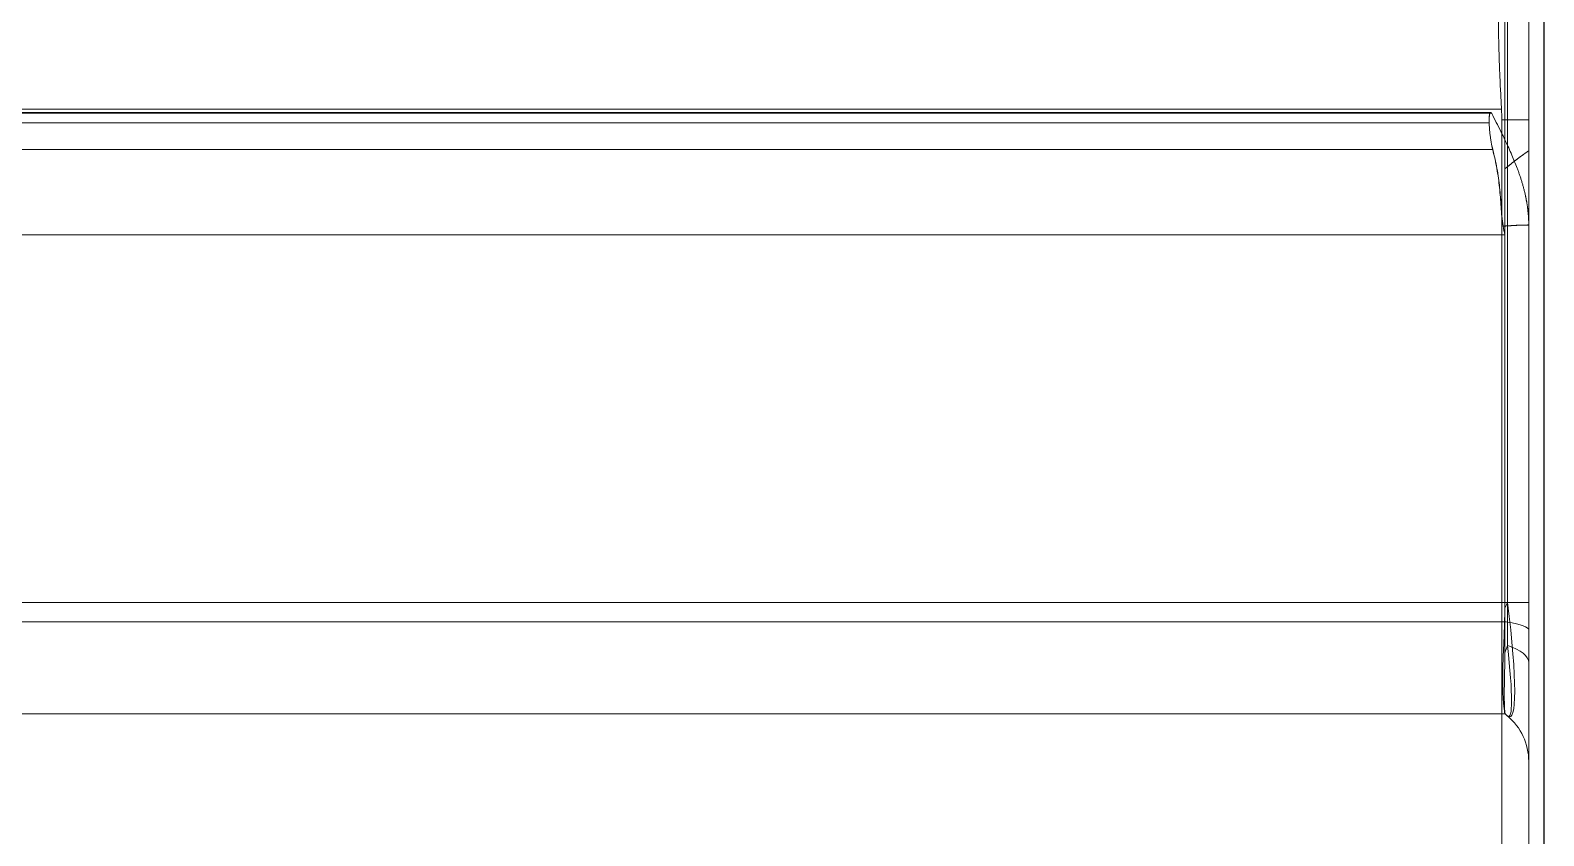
# Model space of a CAD drawing. Header units: millimetres. Extents: x 107797 to 108294, y 9317 to 9593.
# Drawn here: x 108162.21 to 108182.61, y 9530.17 to 9541.03 of the extents above; entities that cross this region are included whole.
import ezdxf

# ---------------------------------------------------------------- set-up
doc = ezdxf.new("R2010")
doc.units = ezdxf.units.MM
doc.linetypes.add('DASHED', pattern=[0])
doc.layers.add('DIM', color=4, linetype='Continuous')
doc.layers.add('PUNCH', color=2, linetype='Continuous')

msp = doc.modelspace()

# ---------------------------------------------------------------- linework, layer by layer
at = {"layer": 'DIM', "color": 8}
msp.add_lwpolyline([(108101.004, 9482.1), (108101.004, 9558.158), (108182.606, 9558.158), (108182.606, 9482.1)], close=True, dxfattribs=at)
at = {"layer": 'PUNCH', "color": 11, "linetype": 'DASHED', "lineweight": 13}
for p, q in [((108182.081, 9533.32), (108182.081, 9546.765)), ((108181.89, 9539.925), (108101.004, 9539.925)), ((108101.004, 9539.919), (108181.902, 9539.919)), ((108181.9, 9539.921), (108181.902, 9539.92)), ((108181.902, 9539.92), (108181.9, 9539.921)), ((108101.004, 9538.278), (108182.081, 9538.278)), ((108182.404, 9538.41), (108182.404, 9538.416)), ((108182.404, 9538.41), (108182.404, 9538.416)), ((108182.081, 9533.32), (108182.081, 9533.06)), ((108101.004, 9531.82), (108182.081, 9531.82)), ((108182.081, 9531.82), (108182.081, 9531.822))]:
    msp.add_line(p, q, dxfattribs=at)
at = {"layer": 'PUNCH', "color": 155, "linetype": 'DASHED', "lineweight": 13}
for p, q in [((108182.119, 9533.322), (108182.119, 9546.745)), ((108101.004, 9539.971), (108182.037, 9539.971)), ((108101.004, 9539.924), (108181.894, 9539.924)), ((108101.004, 9539.924), (108181.894, 9539.924)), ((108101.004, 9539.921), (108181.9, 9539.921)), ((108101.004, 9539.921), (108181.9, 9539.921)), ((108101.004, 9539.789), (108181.872, 9539.789)), ((108101.004, 9539.425), (108181.919, 9539.425)), ((108101.004, 9539.425), (108181.92, 9539.425)), ((108182.119, 9539.195), (108182.119, 9533.32)), ((108182.119, 9533.054), (108182.119, 9538.397)), ((108182.119, 9538.397), (108182.119, 9533.054)), ((108101.004, 9533.32), (108182.081, 9533.32)), ((108101.004, 9533.32), (108182.081, 9533.32)), ((108182.081, 9533.32), (108182.119, 9533.32)), ((108182.119, 9533.32), (108182.081, 9533.32)), ((108182.119, 9533.32), (108182.404, 9533.32)), ((108182.119, 9533.32), (108182.404, 9533.32)), ((108101.004, 9533.06), (108182.081, 9533.06)), ((108101.004, 9533.06), (108182.081, 9533.06)), ((108182.119, 9532.739), (108182.119, 9533.054)), ((108182.119, 9533.054), (108182.119, 9532.739))]:
    msp.add_line(p, q, dxfattribs=at)
at = {"layer": 'PUNCH', "color": 155, "linetype": 'Continuous', "lineweight": 13}
for p, q in [((108101.004, 9539.971), (108182.037, 9539.971)), ((108182.404, 9539.825), (108182.041, 9539.825))]:
    msp.add_line(p, q, dxfattribs=at)
at = {"layer": 'PUNCH', "color": 11, "linetype": 'Continuous', "lineweight": 13}
msp.add_line((108182.404, 9539.825), (108182.404, 9500.434), dxfattribs=at)
at = {"layer": 'PUNCH', "color": 11, "linetype": 'DASHED', "lineweight": 13}
for centre, radius, start, end in [((108183.404, 9533.32), 2, 228.5908, 229.9948), ((108181.604, 9531.176), 0.8, 0, 49.9948)]:
    msp.add_arc(centre, radius, start, end, dxfattribs=at)
for centre, major_axis, start_param, end_param in [((108183.404, 9546.916), (0, 11.518), 2.403724, 2.418863), ((108183.404, 9546.916, 0), (0, -11.518), 5.545337, 5.560449)]:
    msp.add_ellipse(centre, major_axis=major_axis, ratio=0.173648, start_param=start_param, end_param=end_param, dxfattribs=at)
at = {"layer": 'PUNCH', "color": 155, "linetype": 'DASHED', "lineweight": 13}
for centre, major_axis, ratio, start_param, end_param in [((108183.404, 9533.32), (1.286, 1.532), 0.540716, 1.996903, 2.043478), ((108183.404, 9533.32), (1.286, 1.532), 0.540716, 1.996903, 2.043465), ((108181.604, 9534.831), (-0.547, 3.055), 0.089844, 3.034457, 4.179451), ((108181.604, 9533.32), (-0.8, 0), 0.000184, 3.141593, 4.014167), ((108181.604, 9534.831), (-0.547, 3.055), 0.089844, 3.034487, 4.179142), ((108181.604, 9533.32), (0.8, 0), 0.000184, 0, 0.872574), ((108183.404, 9533.32), (-2, 0), 0.173648, 0.848067, 0.872574), ((108183.404, 9533.32), (-2, 0), 0.173648, 0.84806, 0.872574), ((108181.604, 9532.948), (0.8, 0), 0.173648, 0, 0.872574), ((108181.604, 9532.948), (-0.8, 0), 0.173648, 3.141593, 4.014167), ((108183.404, 9533.32), (1.286, 1.532), 0.396054, 2.259829, 2.325736), ((108183.404, 9533.32), (1.286, 1.532), 0.396054, 2.259829, 2.325753), ((108181.604, 9534.831), (-0.532, 3.049), 0.066157, 3.06333, 3.944977), ((108181.604, 9532.507), (0.8, 0), 0.379309, 0, 0.872574), ((108181.604, 9532.507), (-0.8, 0), 0.379309, 3.141593, 4.014167), ((108181.604, 9534.831), (-0.532, 3.049), 0.066157, 3.06333, 3.944977), ((108183.404, 9533.32), (1.286, 1.532), 0.396054, 3.075461, 3.14146), ((108183.404, 9533.32), (1.286, 1.532), 0.396054, 3.075459, 3.14146), ((108183.404, 9533.32), (1.286, 1.532), 0.540716, 3.09487, 3.141425), ((108183.404, 9533.32), (1.286, 1.532), 0.540716, 3.09487, 3.141425), ((108181.604, 9531.176), (0.8, 0), 1, 0, 0.872574)]:
    msp.add_ellipse(centre, major_axis=major_axis, ratio=ratio, start_param=start_param, end_param=end_param, dxfattribs=at)
at = {"layer": 'PUNCH', "color": 11, "linetype": 'Continuous', "lineweight": 13}
for points, knots in [([(108182.04, 9542.471), (108182.036, 9542.471), (108182.031, 9542.467), (108182.023, 9542.451), (108182.019, 9542.439), (108182.014, 9542.415), (108182.011, 9542.402), (108182.009, 9542.386), (108182.008, 9542.375), (108182.007, 9542.369), (108182.004, 9542.339), (108182.002, 9542.312), (108181.999, 9542.249), (108181.996, 9542.18), (108181.994, 9542.096), (108181.993, 9542.039), (108181.993, 9542.027), (108181.993, 9542.003), (108181.993, 9541.991), (108181.993, 9541.954), (108181.992, 9541.929), (108181.992, 9541.851), (108181.992, 9541.796), (108181.992, 9541.681), (108181.992, 9541.621), (108181.992, 9541.526), (108181.992, 9541.494), (108181.992, 9541.428), (108181.992, 9541.394), (108181.993, 9541.292), (108181.995, 9541.151), (108181.997, 9541.004), (108182, 9540.854), (108182.002, 9540.777), (108182.006, 9540.659), (108182.007, 9540.619), (108182.01, 9540.539), (108182.011, 9540.499), (108182.017, 9540.379), (108182.02, 9540.298), (108182.029, 9540.135), (108182.033, 9540.054), (108182.037, 9539.971)], [0, 0, 0, 0, 0.0625, 0.0625, 0.125, 0.125, 0.15625, 0.171875, 0.171875, 0.1875, 0.1875, 0.25, 0.25, 0.3125, 0.375, 0.375, 0.390625, 0.390625, 0.40625, 0.40625, 0.4375, 0.4375, 0.5, 0.5, 0.5625, 0.5625, 0.59375, 0.59375, 0.625, 0.625, 0.6875, 0.75, 0.75, 0.8125, 0.8125, 0.84375, 0.84375, 0.875, 0.875, 0.9375, 0.9375, 1, 1, 1, 1]), ([(108182.404, 9541.325), (108182.404, 9541.325), (108182.404, 9541.324), (108182.404, 9541.321), (108182.404, 9541.318), (108182.404, 9541.308), (108182.404, 9541.299), (108182.404, 9541.277), (108182.404, 9541.265), (108182.404, 9541.243), (108182.404, 9541.235), (108182.404, 9541.218), (108182.404, 9541.209), (108182.404, 9541.163), (108182.404, 9541.118), (108182.404, 9541.052), (108182.404, 9541.038), (108182.404, 9541.009), (108182.404, 9540.994), (108182.404, 9540.948), (108182.404, 9540.915), (108182.404, 9540.812), (108182.404, 9540.737), (108182.404, 9540.634), (108182.404, 9540.613), (108182.404, 9540.571), (108182.404, 9540.549), (108182.404, 9540.484), (108182.404, 9540.44), (108182.404, 9540.35), (108182.404, 9540.304), (108182.404, 9540.211), (108182.404, 9540.164), (108182.404, 9540.068), (108182.404, 9540.02), (108182.404, 9539.948), (108182.404, 9539.923), (108182.404, 9539.875), (108182.404, 9539.85), (108182.404, 9539.825)], [0, 0, 0, 0, 0.03125, 0.03125, 0.0625, 0.0625, 0.125, 0.125, 0.1875, 0.1875, 0.21875, 0.21875, 0.25, 0.25, 0.375, 0.375, 0.40625, 0.40625, 0.4375, 0.4375, 0.5, 0.5, 0.625, 0.625, 0.65625, 0.65625, 0.6875, 0.6875, 0.75, 0.75, 0.8125, 0.8125, 0.875, 0.875, 0.9375, 0.9375, 0.96875, 0.96875, 1, 1, 1, 1]), ([(108182.041, 9500.434), (108182.041, 9500.602), (108182.041, 9500.771), (108182.041, 9502.273), (108182.041, 9503.606), (108182.041, 9510.273), (108182.041, 9515.606), (108182.041, 9527.235), (108182.041, 9533.53), (108182.041, 9539.825)], [0, 0, 0, 0, 0.012839, 0.012839, 0.114382, 0.114382, 0.520557, 0.520557, 1, 1, 1, 1])]:
    msp.add_open_spline(points, degree=3, knots=knots, dxfattribs=at)
at = {"layer": 'PUNCH', "color": 11, "linetype": 'DASHED', "lineweight": 13}
for points, degree in [([(108181.902, 9539.92), (108101.004, 9539.92)], 1), ([(108181.894, 9539.924), (108181.897, 9539.922), (108181.899, 9539.921), (108181.9, 9539.921)], 3), ([(108181.9, 9539.921), (108181.898, 9539.921), (108181.896, 9539.922), (108181.894, 9539.924)], 3), ([(108182.037, 9539.971), (108182.039, 9539.923), (108182.041, 9539.874), (108182.041, 9539.826)], 3), ([(108182.081, 9533.32), (108182.081, 9533.294), (108182.081, 9533.268), (108182.081, 9533.242)], 3), ([(108182.081, 9533.242), (108182.081, 9533.268), (108182.081, 9533.294), (108182.081, 9533.32)], 3)]:
    msp.add_open_spline(points, degree=degree, dxfattribs=at)
for points, knots in [([(108181.894, 9539.924), (108181.89, 9539.926), (108181.886, 9539.924), (108181.882, 9539.917), (108181.88, 9539.914), (108181.878, 9539.908), (108181.878, 9539.905), (108181.877, 9539.9), (108181.876, 9539.898), (108181.874, 9539.883), (108181.872, 9539.868), (108181.871, 9539.841), (108181.871, 9539.831), (108181.871, 9539.81), (108181.871, 9539.788), (108181.872, 9539.764), (108181.873, 9539.744), (108181.873, 9539.738), (108181.874, 9539.724), (108181.874, 9539.717), (108181.877, 9539.682), (108181.88, 9539.652), (108181.886, 9539.606), (108181.888, 9539.59), (108181.893, 9539.557), (108181.896, 9539.541), (108181.905, 9539.491), (108181.912, 9539.458), (108181.92, 9539.425)], [0, 0, 0, 0, 0.125, 0.125, 0.1875, 0.1875, 0.21875, 0.21875, 0.25, 0.25, 0.375, 0.375, 0.4375, 0.4375, 0.5, 0.5625, 0.5625, 0.59375, 0.59375, 0.625, 0.625, 0.75, 0.75, 0.8125, 0.8125, 0.875, 0.875, 1, 1, 1, 1]), ([(108181.872, 9539.789), (108181.871, 9539.812), (108181.872, 9539.833), (108181.873, 9539.859), (108181.873, 9539.868), (108181.874, 9539.879), (108181.875, 9539.882), (108181.876, 9539.889), (108181.876, 9539.892), (108181.878, 9539.906), (108181.881, 9539.915), (108181.885, 9539.922), (108181.887, 9539.924), (108181.89, 9539.925), (108181.892, 9539.925), (108181.894, 9539.924)], [0, 0, 0, 0, 0.25, 0.25, 0.375, 0.375, 0.4375, 0.4375, 0.5, 0.5, 0.75, 0.75, 0.875, 0.875, 1, 1, 1, 1]), ([(108182.366, 9538.775), (108182.365, 9538.783), (108182.362, 9538.797), (108182.357, 9538.819), (108182.352, 9538.841), (108182.347, 9538.863), (108182.341, 9538.885), (108182.335, 9538.907), (108182.329, 9538.93), (108182.323, 9538.952), (108182.317, 9538.974), (108182.31, 9538.997), (108182.303, 9539.019), (108182.296, 9539.042), (108182.288, 9539.064), (108182.281, 9539.087), (108182.273, 9539.109), (108182.265, 9539.132), (108182.257, 9539.154), (108182.24, 9539.198), (108182.214, 9539.264), (108182.177, 9539.355), (108182.134, 9539.45), (108182.084, 9539.556), (108182.028, 9539.671), (108181.967, 9539.793), (108181.924, 9539.876), (108181.903, 9539.918), (108181.902, 9539.92)], [0, 0, 0, 0, 0.01779, 0.035978, 0.054247, 0.072597, 0.091029, 0.109541, 0.128135, 0.146813, 0.165576, 0.184425, 0.203363, 0.22239, 0.241507, 0.260714, 0.280014, 0.299405, 0.318888, 0.338464, 0.41228, 0.491248, 0.575307, 0.664402, 0.774827, 0.885207, 0.995475, 1, 1, 1, 1]), ([(108181.919, 9539.425), (108181.911, 9539.458), (108181.904, 9539.492), (108181.895, 9539.541), (108181.892, 9539.557), (108181.889, 9539.582), (108181.888, 9539.59), (108181.886, 9539.606), (108181.885, 9539.614), (108181.88, 9539.653), (108181.877, 9539.682), (108181.874, 9539.725), (108181.874, 9539.738), (108181.872, 9539.764), (108181.872, 9539.777), (108181.872, 9539.789)], [0, 0, 0, 0, 0.25, 0.25, 0.375, 0.375, 0.4375, 0.4375, 0.5, 0.5, 0.75, 0.75, 0.875, 0.875, 1, 1, 1, 1]), ([(108182.059, 9538.397), (108182.051, 9538.439), (108182.045, 9538.482), (108182.037, 9538.568), (108182.034, 9538.611), (108182.028, 9538.698), (108182.025, 9538.741), (108182.018, 9538.827), (108182.015, 9538.871), (108182.006, 9538.957), (108182.001, 9539), (108181.989, 9539.085), (108181.982, 9539.128), (108181.96, 9539.256), (108181.941, 9539.34), (108181.919, 9539.425)], [0, 0, 0, 0, 0.125, 0.125, 0.25, 0.25, 0.375, 0.375, 0.5, 0.5, 0.625, 0.625, 0.75, 0.75, 1, 1, 1, 1]), ([(108181.92, 9539.425), (108181.942, 9539.34), (108181.961, 9539.255), (108181.991, 9539.085), (108182.003, 9538.999), (108182.017, 9538.87), (108182.02, 9538.826), (108182.027, 9538.74), (108182.03, 9538.697), (108182.036, 9538.61), (108182.039, 9538.567), (108182.045, 9538.502), (108182.047, 9538.48), (108182.052, 9538.437), (108182.055, 9538.416), (108182.059, 9538.395)], [0, 0, 0, 0, 0.25, 0.25, 0.5, 0.5, 0.625, 0.625, 0.75, 0.75, 0.875, 0.875, 0.9375, 0.9375, 1, 1, 1, 1]), ([(108182.118, 9539.194), (108182.121, 9539.197), (108182.127, 9539.202), (108182.136, 9539.209), (108182.144, 9539.216), (108182.153, 9539.223), (108182.161, 9539.23), (108182.17, 9539.237), (108182.178, 9539.243), (108182.186, 9539.25), (108182.194, 9539.256), (108182.202, 9539.262), (108182.21, 9539.268), (108182.218, 9539.274), (108182.225, 9539.28), (108182.232, 9539.286), (108182.24, 9539.291), (108182.247, 9539.297), (108182.254, 9539.302), (108182.261, 9539.307), (108182.267, 9539.312), (108182.274, 9539.317), (108182.28, 9539.322), (108182.287, 9539.327), (108182.293, 9539.331), (108182.299, 9539.336), (108182.305, 9539.34), (108182.31, 9539.344), (108182.316, 9539.348), (108182.321, 9539.352), (108182.326, 9539.356), (108182.332, 9539.359), (108182.336, 9539.363), (108182.341, 9539.366), (108182.346, 9539.37), (108182.35, 9539.373), (108182.355, 9539.376), (108182.359, 9539.379), (108182.363, 9539.381), (108182.366, 9539.384), (108182.37, 9539.386), (108182.373, 9539.389), (108182.377, 9539.391), (108182.38, 9539.393), (108182.383, 9539.395), (108182.385, 9539.397), (108182.388, 9539.399), (108182.39, 9539.4), (108182.393, 9539.402), (108182.395, 9539.403), (108182.396, 9539.404), (108182.398, 9539.405), (108182.4, 9539.406), (108182.401, 9539.407), (108182.402, 9539.408), (108182.403, 9539.409), (108182.403, 9539.409), (108182.404, 9539.409), (108182.404, 9539.409), (108182.404, 9539.41), (108182.404, 9539.41)], [0, 0, 0, 0, 0.01851, 0.036942, 0.055297, 0.073575, 0.091779, 0.109911, 0.127975, 0.145974, 0.163912, 0.181792, 0.199615, 0.217383, 0.235097, 0.25276, 0.270372, 0.287936, 0.305453, 0.322925, 0.340352, 0.357737, 0.37508, 0.392382, 0.409645, 0.426869, 0.444056, 0.461207, 0.478322, 0.495403, 0.51245, 0.529464, 0.546445, 0.563395, 0.580314, 0.597202, 0.61406, 0.630891, 0.647697, 0.664481, 0.681245, 0.697993, 0.714727, 0.731449, 0.748164, 0.764873, 0.78158, 0.798288, 0.815, 0.831718, 0.848447, 0.865189, 0.881947, 0.898726, 0.915527, 0.932355, 0.949213, 0.966104, 0.983032, 1, 1, 1, 1]), ([(108182.082, 9539.168), (108182.088, 9539.173), (108182.1, 9539.181), (108182.112, 9539.19), (108182.118, 9539.194)], [0, 0, 0, 0, 0.503084, 1, 1, 1, 1]), ([(108182.366, 9538.775), (108182.366, 9538.775), (108182.366, 9538.778), (108182.365, 9538.783), (108182.363, 9538.791), (108182.362, 9538.797), (108182.361, 9538.802), (108182.36, 9538.805), (108182.36, 9538.806)], [0, 0, 0, 0, 0.013766, 0.271274, 0.50657, 0.719648, 0.910503, 1, 1, 1, 1]), ([(108182.404, 9538.41), (108182.404, 9538.416), (108182.404, 9538.43), (108182.404, 9538.45), (108182.403, 9538.47), (108182.402, 9538.49), (108182.401, 9538.509), (108182.4, 9538.527), (108182.399, 9538.544), (108182.398, 9538.561), (108182.396, 9538.577), (108182.394, 9538.593), (108182.393, 9538.609), (108182.391, 9538.624), (108182.389, 9538.638), (108182.387, 9538.651), (108182.386, 9538.665), (108182.384, 9538.678), (108182.381, 9538.691), (108182.379, 9538.704), (108182.378, 9538.715), (108182.376, 9538.726), (108182.374, 9538.736), (108182.372, 9538.746), (108182.37, 9538.754), (108182.369, 9538.762), (108182.368, 9538.769), (108182.366, 9538.776), (108182.365, 9538.78), (108182.365, 9538.783), (108182.365, 9538.784)], [0, 0, 0, 0, 0.053051, 0.108216, 0.161759, 0.213688, 0.26313, 0.311034, 0.357405, 0.40225, 0.44644, 0.489049, 0.530077, 0.569528, 0.607401, 0.643697, 0.678417, 0.71596, 0.751469, 0.784944, 0.816385, 0.845792, 0.873164, 0.8985, 0.921851, 0.943156, 0.962414, 0.979624, 0.994786, 1, 1, 1, 1]), ([(108182.081, 9531.822), (108182.081, 9531.827), (108182.079, 9531.84), (108182.074, 9531.872), (108182.073, 9531.885), (108182.07, 9531.907), (108182.069, 9531.915), (108182.067, 9531.932), (108182.066, 9531.941), (108182.062, 9531.987), (108182.059, 9532.032), (108182.055, 9532.109), (108182.054, 9532.137), (108182.054, 9532.181), (108182.053, 9532.196), (108182.053, 9532.227), (108182.053, 9532.243), (108182.053, 9532.324), (108182.054, 9532.394), (108182.057, 9532.507), (108182.059, 9532.546), (108182.062, 9532.627), (108182.063, 9532.668), (108182.069, 9532.793), (108182.073, 9532.879), (108182.077, 9532.991), (108182.077, 9533.013), (108182.079, 9533.058), (108182.079, 9533.081), (108182.081, 9533.15), (108182.081, 9533.196), (108182.081, 9533.242)], [0, 0, 0, 0, 0.125, 0.125, 0.1875, 0.1875, 0.21875, 0.21875, 0.25, 0.25, 0.375, 0.375, 0.4375, 0.4375, 0.46875, 0.46875, 0.5, 0.5, 0.625, 0.625, 0.6875, 0.6875, 0.75, 0.75, 0.875, 0.875, 0.90625, 0.90625, 0.9375, 0.9375, 1, 1, 1, 1]), ([(108182.081, 9532.641), (108182.081, 9532.707), (108182.081, 9532.775), (108182.081, 9532.879), (108182.081, 9532.915), (108182.081, 9532.987), (108182.081, 9533.023), (108182.081, 9533.06)], [0, 0, 0, 0, 0.5, 0.5, 0.75, 0.75, 1, 1, 1, 1]), ([(108182.081, 9533.06), (108182.081, 9532.986), (108182.081, 9532.915), (108182.081, 9532.775), (108182.081, 9532.707), (108182.081, 9532.641)], [0, 0, 0, 0, 0.5, 0.5, 1, 1, 1, 1]), ([(108182.081, 9532.641), (108182.081, 9532.584), (108182.081, 9532.529), (108182.08, 9532.424), (108182.079, 9532.374), (108182.077, 9532.302), (108182.077, 9532.279), (108182.077, 9532.245), (108182.076, 9532.234), (108182.076, 9532.212), (108182.075, 9532.158), (108182.075, 9532.071), (108182.075, 9532.007), (108182.076, 9531.964), (108182.076, 9531.951), (108182.077, 9531.926), (108182.077, 9531.914), (108182.079, 9531.883), (108182.08, 9531.866), (108182.081, 9531.84), (108182.081, 9531.83), (108182.081, 9531.825)], [0, 0, 0, 0, 0.125, 0.125, 0.25, 0.25, 0.3125, 0.3125, 0.34375, 0.34375, 0.375, 0.5, 0.625, 0.625, 0.6875, 0.6875, 0.75, 0.75, 0.875, 0.875, 1, 1, 1, 1])]:
    msp.add_open_spline(points, degree=3, knots=knots, dxfattribs=at)
at = {"layer": 'PUNCH', "color": 11, "linetype": 'Continuous', "lineweight": 13}
msp.add_open_spline([(108182.037, 9539.971), (108182.039, 9539.923), (108182.041, 9539.874), (108182.041, 9539.825)], degree=3, dxfattribs=at)
at = {"layer": 'PUNCH', "color": 155, "linetype": 'DASHED', "lineweight": 13}
for points, knots in [([(108182.041, 9539.826), (108182.099, 9539.826), (108182.152, 9539.826), (108182.242, 9539.826), (108182.28, 9539.826), (108182.342, 9539.826), (108182.365, 9539.826), (108182.397, 9539.826), (108182.404, 9539.826), (108182.404, 9539.826)], [0, 0, 0, 0, 0.25, 0.25, 0.5, 0.5, 0.75, 0.75, 1, 1, 1, 1]), ([(108182.119, 9538.397), (108182.115, 9538.397), (108182.107, 9538.396), (108182.095, 9538.396), (108182.083, 9538.395), (108182.071, 9538.395), (108182.063, 9538.395), (108182.059, 9538.395)], [0, 0, 0, 0, 0.190273, 0.385577, 0.585758, 0.790594, 1, 1, 1, 1]), ([(108182.059, 9538.395), (108182.064, 9538.395), (108182.075, 9538.395), (108182.09, 9538.396), (108182.105, 9538.396), (108182.114, 9538.397), (108182.119, 9538.397)], [0, 0, 0, 0, 0.275467, 0.534094, 0.775679, 1, 1, 1, 1]), ([(108182.404, 9538.41), (108182.404, 9538.41), (108182.404, 9538.41), (108182.403, 9538.41), (108182.402, 9538.41), (108182.401, 9538.41), (108182.399, 9538.409), (108182.397, 9538.409), (108182.395, 9538.409), (108182.393, 9538.409), (108182.39, 9538.409), (108182.386, 9538.409), (108182.383, 9538.409), (108182.379, 9538.409), (108182.375, 9538.409), (108182.37, 9538.409), (108182.365, 9538.409), (108182.36, 9538.409), (108182.354, 9538.409), (108182.348, 9538.408), (108182.342, 9538.408), (108182.335, 9538.408), (108182.327, 9538.408), (108182.32, 9538.408), (108182.312, 9538.407), (108182.303, 9538.407), (108182.295, 9538.407), (108182.285, 9538.407), (108182.275, 9538.406), (108182.265, 9538.406), (108182.255, 9538.405), (108182.243, 9538.405), (108182.232, 9538.404), (108182.22, 9538.404), (108182.207, 9538.403), (108182.194, 9538.402), (108182.18, 9538.401), (108182.165, 9538.4), (108182.15, 9538.399), (108182.135, 9538.398), (108182.124, 9538.397), (108182.119, 9538.397)], [0, 0, 0, 0, 0.021356, 0.043499, 0.065808, 0.088282, 0.110922, 0.133728, 0.156701, 0.179841, 0.203151, 0.226632, 0.250284, 0.274103, 0.298089, 0.322239, 0.346551, 0.371024, 0.395656, 0.420445, 0.445389, 0.470494, 0.495773, 0.521241, 0.546914, 0.572811, 0.598951, 0.625353, 0.65204, 0.679031, 0.70634, 0.733979, 0.761961, 0.7903, 0.81901, 0.848105, 0.877601, 0.907518, 0.937878, 0.968702, 1, 1, 1, 1]), ([(108182.119, 9538.397), (108182.122, 9538.397), (108182.128, 9538.397), (108182.136, 9538.398), (108182.145, 9538.399), (108182.154, 9538.4), (108182.162, 9538.4), (108182.17, 9538.401), (108182.178, 9538.401), (108182.186, 9538.402), (108182.194, 9538.402), (108182.201, 9538.403), (108182.209, 9538.403), (108182.216, 9538.404), (108182.223, 9538.404), (108182.23, 9538.404), (108182.237, 9538.405), (108182.243, 9538.405), (108182.25, 9538.405), (108182.256, 9538.406), (108182.262, 9538.406), (108182.268, 9538.406), (108182.274, 9538.406), (108182.28, 9538.407), (108182.286, 9538.407), (108182.291, 9538.407), (108182.296, 9538.407), (108182.302, 9538.407), (108182.307, 9538.407), (108182.311, 9538.408), (108182.316, 9538.408), (108182.321, 9538.408), (108182.325, 9538.408), (108182.33, 9538.408), (108182.334, 9538.408), (108182.338, 9538.408), (108182.342, 9538.409), (108182.346, 9538.409), (108182.35, 9538.409), (108182.354, 9538.409), (108182.357, 9538.409), (108182.361, 9538.409), (108182.364, 9538.409), (108182.367, 9538.409), (108182.37, 9538.409), (108182.373, 9538.409), (108182.376, 9538.409), (108182.378, 9538.409), (108182.381, 9538.409), (108182.383, 9538.409), (108182.386, 9538.409), (108182.388, 9538.409), (108182.39, 9538.41), (108182.392, 9538.41), (108182.393, 9538.41), (108182.395, 9538.41), (108182.396, 9538.41), (108182.398, 9538.41), (108182.399, 9538.41), (108182.4, 9538.41), (108182.401, 9538.41), (108182.402, 9538.41), (108182.403, 9538.41), (108182.403, 9538.41), (108182.404, 9538.41), (108182.404, 9538.41), (108182.404, 9538.41), (108182.404, 9538.41)], [0, 0, 0, 0, 0.017339, 0.034571, 0.051696, 0.068718, 0.085639, 0.10246, 0.119186, 0.135819, 0.152364, 0.168823, 0.185198, 0.20149, 0.217701, 0.233832, 0.249886, 0.265863, 0.281765, 0.297594, 0.313353, 0.329041, 0.344663, 0.360218, 0.37571, 0.391144, 0.406524, 0.421854, 0.437139, 0.452382, 0.467588, 0.48276, 0.497903, 0.51302, 0.528115, 0.543191, 0.558252, 0.573301, 0.58834, 0.60337, 0.618392, 0.633406, 0.648413, 0.663413, 0.678407, 0.693395, 0.708378, 0.723356, 0.73833, 0.7533, 0.768266, 0.783229, 0.798189, 0.813148, 0.828106, 0.843065, 0.858027, 0.872993, 0.887964, 0.902941, 0.917926, 0.93292, 0.947923, 0.962936, 0.977959, 0.992993, 1, 1, 1, 1])]:
    msp.add_open_spline(points, degree=3, knots=knots, dxfattribs=at)

doc.saveas('drawing.dxf')
